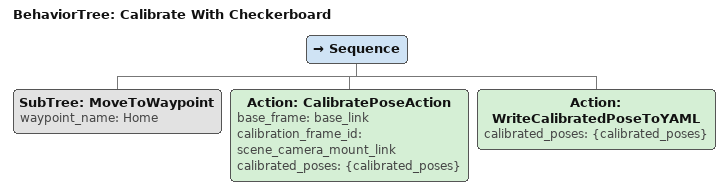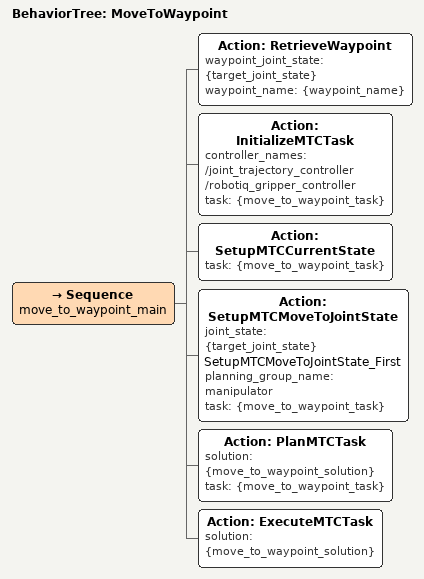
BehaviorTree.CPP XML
<?xml version="1.0"?>
  <root main_tree_to_execute="Calibrate With Checkerboard">
    <BehaviorTree ID="Calibrate With Checkerboard">
        <Sequence>
            <SubTree ID="MoveToWaypoint" waypoint_name="Home"/>
            <Action ID="CalibratePoseAction" base_frame="base_link" calibration_frame_id="scene_camera_mount_link" calibrated_poses="{calibrated_poses}"/>
            <Action ID="WriteCalibratedPoseToYAML" calibrated_poses="{calibrated_poses}"/>
        </Sequence>
    </BehaviorTree>
    <BehaviorTree ID="MoveToWaypoint">
        <Sequence name="move_to_waypoint_main">
            <Action ID="RetrieveWaypoint" waypoint_joint_state="{target_joint_state}" waypoint_name="{waypoint_name}"/>
            <Action ID="InitializeMTCTask" controller_names="/joint_trajectory_controller /robotiq_gripper_controller" task="{move_to_waypoint_task}"/>
            <Action ID="SetupMTCCurrentState" task="{move_to_waypoint_task}"/>
            <Action ID="SetupMTCMoveToJointState" joint_state="{target_joint_state}" name="SetupMTCMoveToJointState_First" planning_group_name="manipulator" task="{move_to_waypoint_task}"/>
            <Action ID="PlanMTCTask" solution="{move_to_waypoint_solution}" task="{move_to_waypoint_task}"/>
            <Action ID="ExecuteMTCTask" solution="{move_to_waypoint_solution}"/>
        </Sequence>
    </BehaviorTree>
</root>
